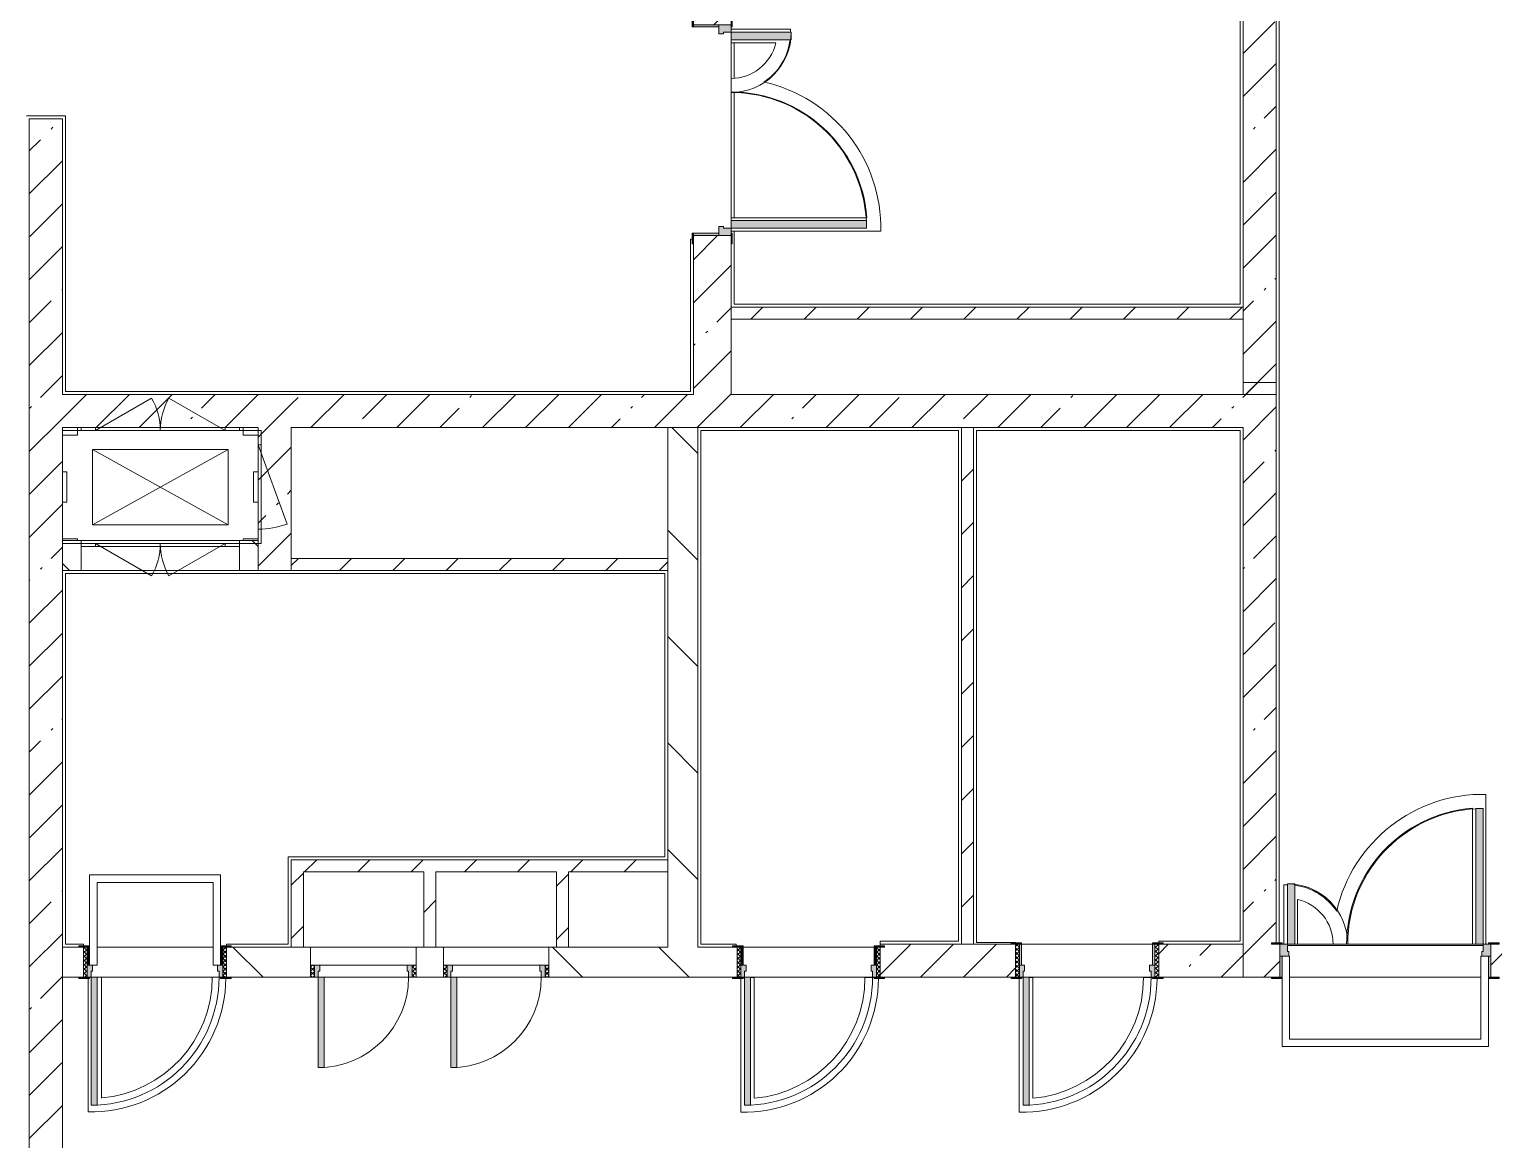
# Model space of a CAD drawing. Header units: millimetres. Extents: x 35355 to 234366, y -8553 to 29000.
# Drawn here: x 192106 to 201831, y 12321 to 19695 of the extents above; entities that cross this region are included whole.
import ezdxf

# ---------------------------------------------------------------- set-up
doc = ezdxf.new("R2010")
doc.units = ezdxf.units.MM
for name, color, linetype, lineweight, true_color in [('A-DOOR-3', 7, 'Continuous', 5, 0xaaaaaa), ('A-DOOR-4', 7, 'Continuous', 5, 0xe2e2e2), ('A-DOOR-FRAM-4', 7, 'Continuous', 5, 0xe2e2e2), ('A-DOOR-FRAM-5', 7, 'Continuous', 5, 0xaaaaaa), ('A-FLOR-2', 7, 'Continuous', 5, 0xaaaaaa)]:
    doc.layers.add(name, color=color, linetype=linetype, lineweight=lineweight, true_color=true_color)
for name, color, linetype, lineweight in [('A-GENM', 7, 'Continuous', 5), ('A-WALL', 7, 'Continuous', 9), ('I-WALL-3', 7, 'Continuous', 5), ('M-EQPM', 7, 'Continuous', 5)]:
    doc.layers.add(name, color=color, linetype=linetype, lineweight=lineweight)
pattern_1 = [(45, (107356.5, 0), (-285.1231, 285.1231), []), (45, (107641.6, 0), (-285.1231, 285.1231), [504.031, -100.806, 16.764, -84.042])]
pattern_2 = [(135, (107356.5, 0), (-353.5534, -353.5534), [])]
pattern_3 = [(45, (107356.5, 0), (-176.7767, 176.7767), [])]

# ---------------------------------------------------------------- blocks, each defined once
blk = doc.blocks.new('110_Дверь_СКБ_2Ст - Д-1_л_Лестничная клетка EIS60 2-32142534-3_6_2_птичка')
at = {"layer": 'A-DOOR-4'}
for points in [[(612.5, 110), (662.5, 110), (662.5, 1010), (612.5, 1010), (612.5, 604.3)], [(-587.5, 110), (-587.5, 510), (-637.5, 510), (-637.5, 110)], [(712.5, -110), (712.5, 30), (697.5, 25.9), (697.5, -110)]]:
    blk.add_hatch(color=256, dxfattribs=at).paths.add_polyline_path(points)
h = blk.add_hatch(color=256, dxfattribs=at)
h.paths.add_polyline_path([(712.5, 30), (712.5, 110), (662.5, 110), (662.5, 60), (652.5, 60), (652.5, 30)])
h.paths.add_polyline_path([(-627.5, 30), (-627.5, 60), (-637.5, 60), (-637.5, 110), (-687.5, 110), (-687.5, 30)])
at = {"layer": 'A-DOOR-FRAM-4'}
for points in [[(-672.5, 110), (-672.5, 118), (-742.5, 118), (-742.5, 110)], [(767.5, 110), (767.5, 118), (697.5, 118), (697.5, 110)], [(-672.5, -110), (-672.5, 30), (-687.5, 25.9), (-687.5, -110)], [(-672.5, -118), (-672.5, -110), (-742.5, -110), (-742.5, -118)], [(767.5, -118), (767.5, -110), (697.5, -110), (697.5, -118)]]:
    blk.add_hatch(color=256, dxfattribs=at).paths.add_polyline_path(points)
at = {"layer": 'A-DOOR-3'}
for p, q in [((662.5, 1010), (612.5, 1010)), ((612.5, 1010), (612.5, 110)), ((662.5, 110), (662.5, 1010)), ((-637.5, 510), (-637.5, 110)), ((-587.5, 510), (-637.5, 510)), ((-587.5, 110), (-587.5, 510)), ((-637.5, 110), (-587.5, 110)), ((612.5, 110), (662.5, 110))]:
    blk.add_line(p, q, dxfattribs=at)
for centre, radius, start, end in [((662.5, 110), 900, 90, 180), ((-637.5, 110), 400, 360, 90)]:
    blk.add_arc(centre, radius, start, end, dxfattribs=at)
at = {"layer": 'A-DOOR-FRAM-5'}
for p, q in [((-672.5, 118), (-742.5, 118)), ((-742.5, 118), (-742.5, 110)), ((-742.5, 110), (-672.5, 110)), ((-637.5, 110), (-687.5, 110)), ((-687.5, 110), (-687.5, 30)), ((-672.5, 110), (-672.5, 118)), ((-637.5, 60), (-637.5, 110)), ((662.5, 110), (662.5, 60)), ((712.5, 110), (662.5, 110)), ((767.5, 118), (697.5, 118)), ((697.5, 118), (697.5, 110)), ((697.5, 110), (767.5, 110)), ((712.5, 30), (712.5, 110)), ((767.5, 110), (767.5, 118)), ((-687.5, 30), (-627.5, 30)), ((-672.5, 30), (-687.5, 30)), ((-687.5, 30), (-687.5, -110)), ((-672.5, -110), (-672.5, 30)), ((-627.5, 60), (-637.5, 60)), ((-627.5, 30), (-627.5, 60)), ((662.5, 60), (652.5, 60)), ((652.5, 60), (652.5, 30)), ((652.5, 30), (712.5, 30)), ((712.5, 30), (697.5, 30)), ((697.5, 30), (697.5, -110)), ((712.5, -110), (712.5, 30)), ((-672.5, -110), (-742.5, -110)), ((-742.5, -110), (-742.5, -118)), ((-742.5, -118), (-672.5, -118)), ((-687.5, -110), (-672.5, -110)), ((-672.5, -118), (-672.5, -110)), ((697.5, -110), (712.5, -110)), ((767.5, -110), (697.5, -110)), ((697.5, -110), (697.5, -118)), ((697.5, -118), (767.5, -118)), ((767.5, -118), (767.5, -110))]:
    blk.add_line(p, q, dxfattribs=at)
blk = doc.blocks.new('110_Дверь_СКБ_1Ст_Внутренняя1 - Д-8 950x2100h_охрана-V71-3_6_2_птичка')
at = {"layer": 'A-DOOR-3'}
h = blk.add_hatch(dxfattribs=at)
h.set_pattern_fill('FP_101', color=256, style=0, pattern_type=2)
h.set_pattern_definition([(135, (1826.41, 164.685), (-14.14214, -14.14214), []), (225, (1826.41, 164.685), (14.14214, -14.14214), [])])
h.paths.add_polyline_path([(487.5, 100), (462.5, 100), (462.5, -100), (487.5, -100), (487.5, -35.9)])
at = {"layer": 'A-DOOR-4'}
h = blk.add_hatch(color=256, dxfattribs=at)
h.paths.add_polyline_path([(437.5, 100), (437.5, 60), (427.5, 60), (427.5, 20), (462.5, 20), (462.5, 100)])
h.paths.add_polyline_path([(-412.5, 100), (-437.5, 100), (-437.5, 20), (-402.5, 20), (-402.5, 60), (-412.5, 60)])
at = {"layer": 'A-DOOR-FRAM-4'}
for points in [[(397.5, 950), (397.5, 100), (437.5, 100), (437.5, 950)], [(-492.5, 108), (-492.5, 100), (-422.5, 100), (-422.5, 108)], [(517.5, 108), (447.5, 108), (447.5, 100), (517.5, 100)], [(-422.5, 20), (-437.5, 20), (-437.5, -100), (-422.5, -100), (-422.5, -35.9)], [(462.5, 20), (447.5, 20), (447.5, -100), (462.5, -100), (462.5, -35.9)], [(-492.5, -100), (-492.5, -108), (-422.5, -108), (-422.5, -100)], [(447.5, -100), (447.5, -108), (517.5, -108), (517.5, -100)]]:
    blk.add_hatch(color=256, dxfattribs=at).paths.add_polyline_path(points)
at = {"layer": 'A-DOOR-FRAM-5'}
h = blk.add_hatch(dxfattribs=at)
h.set_pattern_fill('FP_102', color=256, style=0, pattern_type=2)
h.set_pattern_definition([(45, (-296.384, 164.685), (-14.1421, 14.1421), []), (135, (-296.384, 164.685), (-14.1421, -14.1421), [])])
h.paths.add_polyline_path([(-437.5, 100), (-462.5, 100), (-462.5, -100), (-437.5, -100), (-437.5, -35.9)])
at = {"layer": 'A-DOOR-3'}
for p, q in [((437.5, 950), (397.5, 950)), ((397.5, 950), (397.5, 100)), ((437.5, 100), (437.5, 950)), ((397.5, 100), (437.5, 100))]:
    blk.add_line(p, q, dxfattribs=at)
blk.add_arc((437.5, 100), 850, 90, 180, dxfattribs=at)
at = {"layer": 'A-DOOR-FRAM-5'}
for p, q in [((-422.5, 108), (-492.5, 108)), ((-492.5, 108), (-492.5, 100)), ((-492.5, 100), (-422.5, 100)), ((-437.5, 100), (-462.5, 100)), ((-462.5, 100), (-462.5, -100)), ((-412.5, 100), (-437.5, 100)), ((-437.5, 100), (-437.5, 20)), ((-437.5, -100), (-437.5, 100)), ((-422.5, 100), (-437.5, 100)), ((-437.5, 100), (-437.5, 99)), ((-437.5, 99), (-422.5, 99)), ((-422.5, 100), (-422.5, 108)), ((-422.5, 99), (-422.5, 100)), ((-412.5, 60), (-412.5, 100)), ((437.5, 100), (437.5, 60)), ((462.5, 100), (437.5, 100)), ((517.5, 108), (447.5, 108)), ((447.5, 108), (447.5, 100)), ((462.5, 100), (447.5, 100)), ((447.5, 100), (447.5, 99)), ((447.5, 100), (517.5, 100)), ((447.5, 99), (462.5, 99)), ((462.5, 20), (462.5, 100)), ((487.5, 100), (462.5, 100)), ((462.5, 100), (462.5, -100)), ((462.5, 99), (462.5, 100)), ((487.5, -100), (487.5, 100)), ((517.5, 100), (517.5, 108)), ((-437.5, 20), (-402.5, 20)), ((-422.5, 20), (-437.5, 20)), ((-437.5, 20), (-437.5, -100)), ((-422.5, -100), (-422.5, 20)), ((-402.5, 60), (-412.5, 60)), ((-402.5, 20), (-402.5, 60)), ((437.5, 60), (427.5, 60)), ((427.5, 60), (427.5, 20)), ((427.5, 20), (462.5, 20)), ((462.5, 20), (447.5, 20)), ((447.5, 20), (447.5, -100)), ((462.5, -100), (462.5, 20)), ((-422.5, -100), (-492.5, -100)), ((-492.5, -100), (-492.5, -108)), ((-492.5, -108), (-422.5, -108)), ((-462.5, -100), (-437.5, -100)), ((-437.5, -100), (-422.5, -100)), ((-422.5, -108), (-422.5, -100)), ((447.5, -100), (462.5, -100)), ((517.5, -100), (447.5, -100)), ((447.5, -100), (447.5, -108)), ((447.5, -108), (517.5, -108)), ((462.5, -100), (487.5, -100)), ((517.5, -108), (517.5, -100))]:
    blk.add_line(p, q, dxfattribs=at)
blk = doc.blocks.new('DOR_Проход в стене_Прямоугольный - 1050x1150 EI30-23344994-3_6_2_птичка')
at = {"layer": 'A-DOOR-3'}
for p, q in [((525, 100), (-525, 100)), ((525, -100), (-525, -100))]:
    blk.add_line(p, q, dxfattribs=at)
blk = doc.blocks.new('110_Дверь_СКБ_1Ст_Внутренняя1 - Д-8 950x2100h_охрана-32352528-3_6_2_птичка')
at = {"layer": 'A-DOOR-3'}
h = blk.add_hatch(dxfattribs=at)
h.set_pattern_fill('FP_30', color=256, style=0, pattern_type=2)
h.set_pattern_definition([(135, (1826.41, 174.685), (-14.14214, -14.14214), []), (225, (1826.41, 174.685), (14.14214, -14.14214), [])])
h.paths.add_polyline_path([(487.5, 110), (462.5, 110), (462.5, -110), (487.5, -110), (487.5, -25.9)])
at = {"layer": 'A-DOOR-4'}
h = blk.add_hatch(color=256, dxfattribs=at)
h.paths.add_polyline_path([(462.5, 110), (437.5, 110), (437.5, 70), (427.5, 70), (430.1, 30), (462.5, 30)])
h.paths.add_polyline_path([(-437.5, 110), (-437.5, 30), (-402.5, 30), (-402.5, 70), (-412.5, 70), (-412.5, 110)])
at = {"layer": 'A-DOOR-FRAM-4'}
for points in [[(397.5, 960), (397.5, 110), (437.5, 110), (437.5, 960), (430.1, 960)], [(-492.5, 118), (-492.5, 110), (-422.5, 110), (-422.5, 118)], [(517.5, 118), (447.5, 118), (447.5, 110), (517.5, 110)], [(-422.5, 30), (-437.5, 30), (-437.5, -110), (-422.5, -110), (-422.5, -25.9)], [(462.5, 30), (447.5, 30), (447.5, -110), (462.5, -110), (462.5, -25.9)], [(-492.5, -110), (-492.5, -118), (-422.5, -118), (-422.5, -110)], [(517.5, -110), (447.5, -110), (447.5, -118), (517.5, -118)]]:
    blk.add_hatch(color=256, dxfattribs=at).paths.add_polyline_path(points)
at = {"layer": 'A-DOOR-FRAM-5'}
h = blk.add_hatch(dxfattribs=at)
h.set_pattern_fill('FP_31', color=256, style=0, pattern_type=2)
h.set_pattern_definition([(45, (-296.384, 174.685), (-14.1421, 14.1421), []), (135, (-296.384, 174.685), (-14.1421, -14.1421), [])])
h.paths.add_polyline_path([(-437.5, 110), (-462.5, 110), (-462.5, -110), (-437.5, -110), (-437.5, -25.9)])
at = {"layer": 'A-DOOR-3'}
for p, q in [((437.5, 960), (397.5, 960)), ((397.5, 960), (397.5, 110)), ((437.5, 110), (437.5, 960)), ((397.5, 110), (437.5, 110))]:
    blk.add_line(p, q, dxfattribs=at)
blk.add_arc((437.5, 110), 850, 90, 180, dxfattribs=at)
at = {"layer": 'A-DOOR-FRAM-5'}
for p, q in [((-422.5, 118), (-492.5, 118)), ((-492.5, 118), (-492.5, 110)), ((-492.5, 110), (-422.5, 110)), ((-437.5, 110), (-462.5, 110)), ((-462.5, 110), (-462.5, -110)), ((-412.5, 110), (-437.5, 110)), ((-437.5, 110), (-437.5, 30)), ((-437.5, -110), (-437.5, 110)), ((-422.5, 110), (-437.5, 110)), ((-437.5, 110), (-437.5, 109)), ((-437.5, 109), (-422.5, 109)), ((-422.5, 110), (-422.5, 118)), ((-422.5, 109), (-422.5, 110)), ((-412.5, 70), (-412.5, 110)), ((437.5, 110), (437.5, 70)), ((462.5, 110), (437.5, 110)), ((517.5, 118), (447.5, 118)), ((447.5, 118), (447.5, 110)), ((462.5, 110), (447.5, 110)), ((447.5, 110), (447.5, 109)), ((447.5, 110), (517.5, 110)), ((447.5, 109), (462.5, 109)), ((462.5, 30), (462.5, 110)), ((487.5, 110), (462.5, 110)), ((462.5, 110), (462.5, -110)), ((462.5, 109), (462.5, 110)), ((487.5, -110), (487.5, 110)), ((517.5, 110), (517.5, 118)), ((-437.5, 30), (-402.5, 30)), ((-422.5, 30), (-437.5, 30)), ((-437.5, 30), (-437.5, -110)), ((-422.5, -110), (-422.5, 30)), ((-402.5, 70), (-412.5, 70)), ((-402.5, 30), (-402.5, 70)), ((437.5, 70), (427.5, 70)), ((427.5, 70), (427.5, 30)), ((427.5, 30), (462.5, 30)), ((462.5, 30), (447.5, 30)), ((447.5, 30), (447.5, -110)), ((462.5, -110), (462.5, 30)), ((-422.5, -110), (-492.5, -110)), ((-492.5, -110), (-492.5, -118)), ((-492.5, -118), (-422.5, -118)), ((-462.5, -110), (-437.5, -110)), ((-437.5, -110), (-422.5, -110)), ((-422.5, -118), (-422.5, -110)), ((447.5, -110), (462.5, -110)), ((517.5, -110), (447.5, -110)), ((447.5, -110), (447.5, -118)), ((447.5, -118), (517.5, -118)), ((462.5, -110), (487.5, -110)), ((517.5, -118), (517.5, -110))]:
    blk.add_line(p, q, dxfattribs=at)
blk = doc.blocks.new('110_Дверь_СКБ_2Ст - Д-1_л_Лестничная клетка EIS60 2-32359692-3_6_2_птичка')
at = {"layer": 'A-DOOR-4'}
for points in [[(662.5, 125), (662.5, 1025), (612.5, 1025), (612.5, 125)], [(-587.5, 525), (-637.5, 525), (-637.5, 125), (-587.5, 125)], [(712.5, -125), (712.5, 45), (697.5, 45), (697.5, -125)]]:
    blk.add_hatch(color=256, dxfattribs=at).paths.add_polyline_path(points)
h = blk.add_hatch(color=256, dxfattribs=at)
h.paths.add_polyline_path([(712.5, 125), (662.5, 125), (662.5, 75), (652.5, 75), (652.5, 45), (712.5, 45)])
h.paths.add_polyline_path([(-627.5, 45), (-627.5, 75), (-637.5, 75), (-637.5, 125), (-687.5, 125), (-687.5, 45)])
at = {"layer": 'A-DOOR-FRAM-4'}
for points in [[(-672.5, 125), (-672.5, 133), (-742.5, 133), (-742.5, 125)], [(767.5, 125), (767.5, 133), (697.5, 133), (697.5, 125)], [(-672.5, -125), (-672.5, 45), (-687.5, 45), (-687.5, -125)], [(-672.5, -133), (-672.5, -125), (-742.5, -125), (-742.5, -133)], [(767.5, -133), (767.5, -125), (697.5, -125), (697.5, -133)]]:
    blk.add_hatch(color=256, dxfattribs=at).paths.add_polyline_path(points)
at = {"layer": 'A-DOOR-3'}
for p, q in [((662.5, 1025), (612.5, 1025)), ((612.5, 1025), (612.5, 125)), ((662.5, 125), (662.5, 1025)), ((-637.5, 525), (-637.5, 125)), ((-587.5, 525), (-637.5, 525)), ((-587.5, 125), (-587.5, 525)), ((-637.5, 125), (-587.5, 125)), ((612.5, 125), (662.5, 125))]:
    blk.add_line(p, q, dxfattribs=at)
for centre, radius, start, end in [((662.5, 125), 900, 90, 180), ((-637.5, 125), 400, 360, 90)]:
    blk.add_arc(centre, radius, start, end, dxfattribs=at)
at = {"layer": 'A-DOOR-FRAM-5'}
for p, q in [((-672.5, 133), (-742.5, 133)), ((-742.5, 133), (-742.5, 125)), ((-742.5, 125), (-672.5, 125)), ((-637.5, 125), (-687.5, 125)), ((-687.5, 125), (-687.5, 45)), ((-672.5, 125), (-672.5, 133)), ((-637.5, 75), (-637.5, 125)), ((662.5, 125), (662.5, 75)), ((712.5, 125), (662.5, 125)), ((767.5, 133), (697.5, 133)), ((697.5, 133), (697.5, 125)), ((697.5, 125), (767.5, 125)), ((712.5, 45), (712.5, 125)), ((767.5, 125), (767.5, 133)), ((-687.5, 45), (-627.5, 45)), ((-672.5, 45), (-687.5, 45)), ((-687.5, 45), (-687.5, -125)), ((-672.5, -125), (-672.5, 45)), ((-627.5, 75), (-637.5, 75)), ((-627.5, 45), (-627.5, 75)), ((662.5, 75), (652.5, 75)), ((652.5, 75), (652.5, 45)), ((652.5, 45), (712.5, 45)), ((712.5, 45), (697.5, 45)), ((697.5, 45), (697.5, -125)), ((712.5, -125), (712.5, 45)), ((-672.5, -125), (-742.5, -125)), ((-742.5, -125), (-742.5, -133)), ((-742.5, -133), (-672.5, -133)), ((-687.5, -125), (-672.5, -125)), ((-672.5, -133), (-672.5, -125)), ((697.5, -125), (712.5, -125)), ((767.5, -125), (697.5, -125)), ((697.5, -125), (697.5, -133)), ((697.5, -133), (767.5, -133)), ((767.5, -133), (767.5, -125))]:
    blk.add_line(p, q, dxfattribs=at)
blk = doc.blocks.new('160_Подъемник - 160_Подъемник-23521422-3_6_2_птичка')
at = {"layer": 'A-GENM'}
for p, q in [((220, 0), (592.4, 215)), ((1080, 0), (707.6, 215)), ((-20, -95), (-20, 0)), ((-20, 0), (0, 0)), ((0, 0), (0, -95)), ((220, 20), (125, 20)), ((125, 20), (125, 0)), ((220, 0), (220, 20)), ((1080, 20), (220, 20)), ((220, 20), (1080, 20)), ((1080, 0), (1080, 20)), ((1080, 20), (1175, 20)), ((1175, 20), (1175, 0)), ((0, -95), (-20, -95)), ((-20, -95), (-20, -655)), ((-20, -655), (-20, -95)), ((125, 0), (220, 0)), ((1175, 0), (1080, 0)), ((0, -655), (-191.5, -128.8)), ((0, -655), (-20, -655)), ((-20, -655), (-20, -750)), ((0, -750), (0, -655)), ((-20, -750), (0, -750)), ((125, -770), (125, -750)), ((125, -750), (220, -750)), ((220, -770), (125, -770)), ((220, -750), (220, -770)), ((220, -750), (592.4, -965)), ((220, -770), (792, -770)), ((1080, -770), (508, -770)), ((1080, -750), (707.6, -965)), ((1080, -750), (1080, -770)), ((1175, -750), (1080, -750)), ((1080, -770), (1175, -770)), ((1175, -770), (1175, -750))]:
    blk.add_line(p, q, dxfattribs=at)
for centre, radius, start, end in [((220, 0), 430, 0, 30), ((1080, 0), 430, 150, 180), ((0, -655), 560, 90, 110), ((220, -750), 430, 330, 0), ((1080, -750), 430, 180, 210)]:
    blk.add_arc(centre, radius, start, end, dxfattribs=at)
at = {"layer": 'M-EQPM'}
for p, q in [((1300, 0), (0, 0)), ((0, 0), (0, -750)), ((1300, -750), (1300, 0)), ((1100, -625), (200, -125)), ((200, -625), (1100, -125)), ((1100, -125), (200, -125)), ((200, -125), (200, -625)), ((1100, -625), (1100, -125)), ((200, -625), (1100, -625)), ((0, -750), (1300, -750))]:
    blk.add_line(p, q, dxfattribs=at)
blk = doc.blocks.new('110_Дверь_СКБ_1Ст - д-18 700x2100h_Технический шкаф ЭОМ и СС-23257539-3_6_2_птичка')
at = {"layer": 'A-DOOR-3'}
h = blk.add_hatch(dxfattribs=at)
h.set_pattern_fill('FP_42', color=256, style=0, pattern_type=2)
h.set_pattern_definition([(135, (1951.41, 164.685), (-14.14214, -14.14214), []), (225, (1951.41, 164.685), (14.14214, -14.14214), [])])
h.paths.add_polyline_path([(362.5, 100), (337.5, 100), (337.5, 20), (362.5, 20)])
at = {"layer": 'A-DOOR-4'}
h = blk.add_hatch(color=256, dxfattribs=at)
h.paths.add_polyline_path([(312.5, 100), (312.5, 60), (302.5, 60), (302.5, 20), (337.5, 20), (337.5, 100)])
h.paths.add_polyline_path([(-287.5, 100), (-312.5, 100), (-312.5, 20), (-277.5, 20), (-277.5, 60), (-287.5, 60)])
at = {"layer": 'A-DOOR-FRAM-4'}
blk.add_hatch(color=256, dxfattribs=at).paths.add_polyline_path([(272.5, 700), (272.5, 100), (312.5, 100), (312.5, 700), (284.4, 700)])
at = {"layer": 'A-DOOR-FRAM-5'}
h = blk.add_hatch(dxfattribs=at)
h.set_pattern_fill('FP_43', color=256, style=0, pattern_type=2)
h.set_pattern_definition([(45, (-171.384, 164.685), (-14.1421, 14.1421), []), (135, (-171.384, 164.685), (-14.1421, -14.1421), [])])
h.paths.add_polyline_path([(-312.5, 100), (-337.5, 100), (-337.5, 20), (-312.5, 20)])
at = {"layer": 'A-DOOR-3'}
for p, q in [((312.5, 700), (272.5, 700)), ((272.5, 700), (272.5, 100)), ((312.5, 100), (312.5, 700)), ((272.5, 100), (312.5, 100))]:
    blk.add_line(p, q, dxfattribs=at)
blk.add_arc((312.5, 100), 600, 90, 180, dxfattribs=at)
at = {"layer": 'A-DOOR-FRAM-5'}
for p, q in [((-312.5, 100), (-337.5, 100)), ((-337.5, 100), (-337.5, 20)), ((-287.5, 100), (-312.5, 100)), ((-312.5, 100), (-312.5, 20)), ((-312.5, 20), (-312.5, 100)), ((-287.5, 60), (-287.5, 100)), ((-287.5, 100), (272.5, 100)), ((312.5, 100), (312.5, 60)), ((337.5, 100), (312.5, 100)), ((337.5, 20), (337.5, 100)), ((362.5, 100), (337.5, 100)), ((337.5, 100), (337.5, 20)), ((362.5, 20), (362.5, 100)), ((-337.5, 20), (-312.5, 20)), ((-312.5, 20), (-277.5, 20)), ((-277.5, 60), (-287.5, 60)), ((-277.5, 20), (-277.5, 60)), ((302.5, 20), (-277.5, 20)), ((312.5, 60), (302.5, 60)), ((302.5, 60), (302.5, 20)), ((302.5, 20), (337.5, 20)), ((337.5, 20), (362.5, 20))]:
    blk.add_line(p, q, dxfattribs=at)
blk = doc.blocks.new('Закладная деталь приямка - 200_100-20924312-3_6_2_птичка')
at = {"layer": 'M-EQPM'}
for p, q in [((85000, 16755), (84970, 16755)), ((85000, 16755), (84970, 16755)), ((85000, 16555), (85000, 16755)), ((85000, 16755), (85000, 16555)), ((84970, 16555), (85000, 16555)), ((85000, 16555), (84970, 16555))]:
    blk.add_line(p, q, dxfattribs=at)
blk = doc.blocks.new('Закладная деталь приямка - 150_100-20924311-3_6_2_птичка')
at = {"layer": 'M-EQPM'}
for p, q in [((85070, 17050), (85070, 17000)), ((85070, 17050), (85070, 17000)), ((84970, 17000), (85070, 17000)), ((85070, 17000), (84970, 17000))]:
    blk.add_line(p, q, dxfattribs=at)
blk = doc.blocks.new('Закладная деталь приямка - 150_100-V112-3_6_2_птичка')
at = {"layer": 'M-EQPM'}
for p, q in [((86170, 17000), (86170, 17050)), ((86170, 17000), (86170, 17050)), ((86270, 17000), (86170, 17000)), ((86170, 17000), (86270, 17000))]:
    blk.add_line(p, q, dxfattribs=at)
blk = doc.blocks.new('Закладная деталь приямка - 150_100-V113-3_6_2_птичка')
at = {"layer": 'M-EQPM'}
for p, q in [((86270, 16310), (86170, 16310)), ((86170, 16310), (86270, 16310)), ((86170, 16310), (86170, 16300)), ((86170, 16310), (86170, 16300))]:
    blk.add_line(p, q, dxfattribs=at)
blk = doc.blocks.new('Закладная деталь приямка - 150_100-V114-3_6_2_птичка')
at = {"layer": 'M-EQPM'}
for p, q in [((85070, 16310), (84970, 16310)), ((84970, 16310), (85070, 16310)), ((85070, 16300), (85070, 16310)), ((85070, 16310), (85070, 16300))]:
    blk.add_line(p, q, dxfattribs=at)

msp = doc.modelspace()

# ---------------------------------------------------------------- hatches: boundary and pattern name
at = {"layer": 'I-WALL-3'}
h = msp.add_hatch(dxfattribs=at)
h.set_pattern_fill('FP_95', color=256, style=0, pattern_type=2)
h.set_pattern_definition(pattern_1)
h.paths.add_polyline_path([(196516.5, 17270), (196766.5, 17270), (196766.5, 18325), (196516.5, 18325), (196516.5, 18163.6)])
h.paths.add_polyline_path([(196516.5, 19725), (196766.5, 19725), (196766.5, 27100), (196516.5, 27100), (196516.5, 19750)])
h = msp.add_hatch(dxfattribs=at)
h.set_pattern_fill('FP_95', color=256, style=0, pattern_type=2)
h.set_pattern_definition(pattern_1)
h.paths.add_polyline_path([(200386.5, 17270), (200386.5, 21400), (200166.5, 21400), (200166.5, 17270)])
h = msp.add_hatch(dxfattribs=at)
h.set_pattern_fill('FP_95', color=256, style=0, pattern_type=2)
h.set_pattern_definition(pattern_1)
h.paths.add_polyline_path([(192188.6, 10400), (192326.5, 10400), (192326.5, 19100), (192106.5, 19100), (192106.5, 10400)])
h = msp.add_hatch(dxfattribs=at)
h.set_pattern_fill('FP_100', color=256, style=0, pattern_type=2)
h.set_pattern_definition(pattern_3)
h.paths.add_polyline_path([(200166.5, 17770), (200166.5, 17850), (196766.5, 17850), (196766.5, 17770), (197781.7, 17770)])
h = msp.add_hatch(dxfattribs=at)
h.set_pattern_fill('FP_95', color=256, style=0, pattern_type=2)
h.set_pattern_definition(pattern_1)
h.paths.add_polyline_path([(200166.5, 13620), (200356.5, 13620), (200356.5, 13628), (200386.5, 13628), (200386.5, 17350), (200166.5, 17350), (200166.5, 14114.3)])
h = msp.add_hatch(dxfattribs=at)
h.set_pattern_fill('FP_95', color=256, style=0, pattern_type=2)
h.set_pattern_definition(pattern_1)
h.paths.add_polyline_path([(193626.5, 17050), (193846.5, 17050), (193846.5, 17270), (192326.5, 17270), (192326.5, 17050)])
h = msp.add_hatch(dxfattribs=at)
h.set_pattern_fill('FP_95', color=256, style=0, pattern_type=2)
h.set_pattern_definition(pattern_1)
h.paths.add_polyline_path([(198296.5, 17050), (200166.5, 17050), (200166.5, 17270), (193846.5, 17270), (193846.5, 17050), (197781.7, 17050)])
h = msp.add_hatch(dxfattribs=at)
h.set_pattern_fill('FP_95', color=256, style=0, pattern_type=2)
h.set_pattern_definition(pattern_1)
h.paths.add_polyline_path([(193846.5, 16100), (193846.5, 17050), (193626.5, 17050), (193626.5, 16100)])
h = msp.add_hatch(dxfattribs=at)
h.set_pattern_fill('FP_98', color=256, style=0, pattern_type=2)
h.set_pattern_definition(pattern_2)
h.paths.add_polyline_path([(196546.5, 13600), (196546.5, 17050), (196346.5, 17050), (196346.5, 13600)])
h = msp.add_hatch(dxfattribs=at)
h.set_pattern_fill('FP_100', color=256, style=0, pattern_type=2)
h.set_pattern_definition(pattern_3)
h.paths.add_polyline_path([(198376.5, 13620), (198376.5, 17050), (198296.5, 17050), (198296.5, 13620)])
h = msp.add_hatch(dxfattribs=at)
h.set_pattern_fill('FP_98', color=256, style=0, pattern_type=2)
h.set_pattern_definition(pattern_2)
h.paths.add_polyline_path([(192326.5, 16100), (192451.5, 16100), (192451.5, 16300), (192326.5, 16300)])
h.paths.add_polyline_path([(193626.5, 16100), (193626.5, 16300), (193501.5, 16300), (193501.5, 16100)])
h = msp.add_hatch(dxfattribs=at)
h.set_pattern_fill('FP_100', color=256, style=0, pattern_type=2)
h.set_pattern_definition(pattern_3)
h.paths.add_polyline_path([(196346.5, 16100), (196346.5, 16180), (193846.5, 16180), (193846.5, 16100), (194053, 16100)])
h = msp.add_hatch(dxfattribs=at)
h.set_pattern_fill('FP_100', color=256, style=0, pattern_type=2)
h.set_pattern_definition(pattern_3)
h.paths.add_polyline_path([(196346.5, 14100), (196346.5, 14180), (193846.5, 14180), (193846.5, 14100), (195917.4, 14100)])
h = msp.add_hatch(dxfattribs=at)
h.set_pattern_fill('FP_100', color=256, style=0, pattern_type=2)
h.set_pattern_definition(pattern_3)
h.paths.add_polyline_path([(193926.5, 13600), (193926.5, 14100), (193846.5, 14100), (193846.5, 13600)])
h = msp.add_hatch(dxfattribs=at)
h.set_pattern_fill('FP_100', color=256, style=0, pattern_type=2)
h.set_pattern_definition(pattern_3)
h.paths.add_polyline_path([(194806.5, 13600), (194806.5, 14100), (194726.5, 14100), (194726.5, 13600)])
h = msp.add_hatch(dxfattribs=at)
h.set_pattern_fill('FP_100', color=256, style=0, pattern_type=2)
h.set_pattern_definition(pattern_3)
h.paths.add_polyline_path([(195686.5, 13600), (195686.5, 14100), (195606.5, 14100), (195606.5, 13600)])
h = msp.add_hatch(dxfattribs=at)
h.set_pattern_fill('FP_95', color=256, style=0, pattern_type=2)
h.set_pattern_definition(pattern_1)
h.paths.add_polyline_path([(197756.5, 13400), (198656.5, 13400), (198656.5, 13620), (197756.5, 13620), (197756.5, 13608), (197786.5, 13608), (197781.7, 13600), (197756.5, 13600), (197756.5, 13535.9)])
h.paths.add_polyline_path([(199646.1, 13400), (200166.5, 13400), (200166.5, 13620), (199606.5, 13620), (199606.5, 13400), (199636.5, 13400)])
h = msp.add_hatch(dxfattribs=at)
h.set_pattern_fill('FP_95', color=256, style=0, pattern_type=2)
h.set_pattern_definition(pattern_1)
h.paths.add_polyline_path([(201811.5, 13400), (202156.5, 13400), (202156.5, 13620), (201811.5, 13620), (201811.5, 13535.9)])
h.paths.add_polyline_path([(200356.5, 13400), (200411.5, 13400), (200411.5, 13620), (200166.5, 13620), (200166.5, 13400)])
h = msp.add_hatch(dxfattribs=at)
h.set_pattern_fill('FP_98', color=256, style=0, pattern_type=2)
h.set_pattern_definition(pattern_2)
h.paths.add_polyline_path([(194856.5, 13400), (194856.5, 13600), (194674.9, 13600), (194674.9, 13400)])
h.paths.add_polyline_path([(192466.5, 13400), (192466.5, 13600), (192326.5, 13600), (192326.5, 13400), (192436.5, 13400)])
h.paths.add_polyline_path([(193446.5, 13400), (193974.9, 13400), (193974.9, 13600), (193416.5, 13600), (193416.5, 13400)])
h.paths.add_polyline_path([(195556.5, 13400), (196806.5, 13400), (196806.5, 13600), (195556.5, 13600), (195556.5, 13480)])

# ---------------------------------------------------------------- linework, layer by layer
at = {"layer": 'A-FLOR-2'}
for p, q in [((200146.5, 17870), (200146.5, 21450)), ((200406.5, 21130), (200406.5, 13628)), ((197161.3, 19694.6), (196766.9, 19694.6)), ((196766.9, 19694.6), (196766.9, 19675)), ((196766.5, 18425), (196766.5, 19625)), ((196766.9, 19625), (196766.9, 19604.6)), ((196766.9, 19604.6), (197064, 19604.6)), ((196787.5, 19604.6), (196787.5, 19370.4)), ((196766.9, 19368.4), (196766.9, 19278.4)), ((196787.5, 19277.2), (196787.5, 18443.4)), ((192087, 19120), (192346.5, 19120)), ((192346.5, 19120), (192346.5, 17290)), ((197669.2, 18443.4), (196766.9, 18443.4)), ((196766.9, 18443.4), (196766.9, 18425)), ((196496.5, 17290), (196496.5, 18300)), ((196496.5, 18300), (196508.5, 18300)), ((196766.9, 18375), (196766.9, 18353.4)), ((196766.9, 18353.4), (197761.7, 18353.4)), ((196787.5, 18353.4), (196787.5, 17870)), ((196787.5, 17870), (200146.5, 17870)), ((192346.5, 17290), (196496.5, 17290)), ((198276.5, 17030), (196566.5, 17030)), ((196566.5, 17030), (196566.5, 13620)), ((198276.5, 13640), (198276.5, 17030)), ((200146.5, 17030), (198396.5, 17030)), ((198396.5, 17030), (198396.5, 13630)), ((200146.5, 13640), (200146.5, 17030)), ((196326.5, 16080), (192346.5, 16080)), ((192346.5, 16080), (192346.5, 13620)), ((196326.5, 14200), (196326.5, 16080)), ((201779.5, 13620), (201779.5, 14614.4)), ((201689.5, 14521.9), (201689.5, 13619.6)), ((193826.5, 13620), (193826.5, 14200)), ((193826.5, 14200), (196326.5, 14200)), ((192506.5, 14079.1), (192506.5, 13608)), ((193376.5, 14079.1), (192506.5, 14079.1)), ((192556.5, 13479.1), (192556.5, 14029.1)), ((192556.5, 14029.1), (193326.5, 14029.1)), ((193326.5, 14029.1), (193326.5, 13479.1)), ((193376.5, 13608), (193376.5, 14079.1)), ((200438.4, 14014), (200438.4, 13620)), ((200528.4, 13619.6), (200528.4, 13916.7)), ((192346.5, 13620), (192466.5, 13620)), ((192466.5, 13620), (192466.5, 13608)), ((193416.5, 13608), (193416.5, 13620)), ((193416.5, 13620), (193826.5, 13620)), ((196566.5, 13620), (196801.5, 13620)), ((196801.5, 13620), (196801.5, 13608)), ((197756.5, 13640), (198276.5, 13640)), ((197756.5, 13620), (197756.5, 13640)), ((198396.5, 13630), (198656.5, 13630)), ((199606.5, 13640), (200146.5, 13640)), ((199606.5, 13628), (199606.5, 13640)), ((200461.5, 13619.6), (200528.4, 13619.6)), ((200764.6, 13619.6), (200854.6, 13619.6)), ((201689.5, 13619.6), (201761.5, 13619.6)), ((200476.1, 13539.6), (200426.5, 13539.6)), ((200461.5, 13610), (201761.5, 13610)), ((200476.1, 12989.6), (200476.1, 13539.6)), ((201796.1, 13539.6), (201746.1, 13539.6)), ((201746.1, 13539.6), (201746.1, 12989.6)), ((201796.1, 12939.6), (201796.1, 13539.6)), ((192526.3, 13479.1), (192556.5, 13479.1)), ((193326.5, 13479.1), (193356.7, 13479.1)), ((192496.5, 13392), (192496.5, 12505.2)), ((193321.5, 13400), (192556.5, 13400)), ((192586.5, 12598), (192586.5, 13400)), ((193366.5, 13400), (193321.5, 13400)), ((196830.9, 13392), (196830.9, 12503.1)), ((196856.5, 13397.9), (196849.6, 13397.9)), ((197706.5, 13400), (196896.5, 13400)), ((196920.9, 13397.9), (196896.5, 13397.9)), ((196920.9, 12595.9), (196920.9, 13397.9)), ((197716.5, 13397.9), (197655.9, 13397.9)), ((198680.9, 13392), (198680.9, 12503.1)), ((198706.5, 13397.9), (198696.5, 13397.9)), ((199556.5, 13400), (198746.5, 13400)), ((198770.9, 13397.9), (198746.5, 13397.9)), ((198770.9, 12595.9), (198770.9, 13397.9)), ((199566.5, 13397.9), (199505.9, 13397.9)), ((200426.1, 13392), (200426.1, 12939.6)), ((200426.1, 12939.6), (201796.1, 12939.6)), ((201746.1, 12989.6), (200476.1, 12989.6))]:
    msp.add_line(p, q, dxfattribs=at)
for centre, radius, start, end in [((196766.9, 19673.4), 395, 0.22926, 3.07201), ((196766.9, 19673.4), 305, 270, 346.9573), ((196766.9, 19673.4), 395, 303.54048, 352.95968), ((196766.9, 18373.4), 905, 4.43687, 90), ((196766.9, 18373.4), 995, 358.8489, 77.32946), ((201759.6, 13619.6), 995, 88.8489, 167.32946), ((201759.6, 13619.6), 905, 94.43687, 180), ((200459.6, 13619.6), 395, 89.71459, 93.07201), ((200459.6, 13619.6), 395, 33.54048, 82.43416), ((200459.6, 13619.6), 305, 0, 76.9573), ((192516.5, 13400), 895, 268.71954, 359.48675), ((192516.5, 13400), 805, 274.98854, 360), ((196850.9, 13397.9), 895, 268.71954, 359.62258), ((196850.9, 13397.9), 805, 274.98854, 360), ((198700.9, 13397.9), 895, 268.71954, 359.62258), ((198700.9, 13397.9), 805, 274.98854, 360)]:
    msp.add_arc(centre, radius, start, end, dxfattribs=at)
at = {"layer": 'A-WALL'}
for p, q in [((196766.5, 17850), (196766.5, 17770)), ((200166.5, 17770), (200166.5, 17850)), ((198376.5, 17050), (198296.5, 17050)), ((192326.5, 16300), (192326.5, 16100)), ((193846.5, 16100), (193846.5, 16180)), ((196346.5, 16100), (196346.5, 16180)), ((196346.5, 14100), (196346.5, 14180)), ((198296.5, 13620), (198376.5, 13620)), ((192326.5, 13600), (192326.5, 13400)), ((193846.5, 13600), (193926.5, 13600)), ((194726.5, 13600), (194806.5, 13600)), ((195606.5, 13600), (195686.5, 13600))]:
    msp.add_line(p, q, dxfattribs=at)
at = {"layer": 'I-WALL-3'}
for p, q in [((200166.5, 26850), (200166.5, 17850)), ((200386.5, 13628), (200386.5, 21150)), ((192326.5, 19100), (192106.5, 19100)), ((192106.5, 19100), (192106.5, 10400)), ((192326.5, 17270), (192326.5, 19100)), ((196516.5, 18270), (196516.5, 17270)), ((196766.5, 17850), (196766.5, 18270)), ((200166.5, 17850), (196766.5, 17850)), ((196766.5, 17270), (196766.5, 17770)), ((196766.5, 17770), (200166.5, 17770)), ((200166.5, 17770), (200166.5, 17270)), ((200386.5, 17350), (200166.5, 17350)), ((196516.5, 17270), (192326.5, 17270)), ((200386.5, 17270), (196766.5, 17270)), ((192326.5, 17050), (193626.5, 17050)), ((192326.5, 16300), (192326.5, 17050)), ((193626.5, 17050), (193626.5, 16100)), ((193846.5, 16180), (193846.5, 17050)), ((193846.5, 17050), (198296.5, 17050)), ((196346.5, 17050), (196346.5, 16180)), ((196546.5, 13600), (196546.5, 17050)), ((198296.5, 17050), (198296.5, 13620)), ((198376.5, 17050), (200166.5, 17050)), ((198376.5, 13620), (198376.5, 17050)), ((200166.5, 17050), (200166.5, 13400)), ((192326.5, 16300), (193626.5, 16300)), ((192451.5, 16100), (192451.5, 16300)), ((193501.5, 16300), (193501.5, 16100)), ((196346.5, 16180), (193846.5, 16180)), ((192326.5, 13600), (192326.5, 16100)), ((192326.5, 16100), (196346.5, 16100)), ((196346.5, 16100), (196346.5, 14180)), ((196346.5, 14180), (193846.5, 14180)), ((193846.5, 14180), (193846.5, 13600)), ((193926.5, 14100), (194726.5, 14100)), ((193926.5, 13600), (193926.5, 14100)), ((194726.5, 14100), (194726.5, 13600)), ((194806.5, 14100), (195606.5, 14100)), ((194806.5, 13600), (194806.5, 14100)), ((195606.5, 14100), (195606.5, 13600)), ((195686.5, 14100), (196346.5, 14100)), ((195686.5, 13600), (195686.5, 14100)), ((196346.5, 14100), (196346.5, 13600)), ((198296.5, 13620), (197756.5, 13620)), ((197756.5, 13620), (197756.5, 13608)), ((198626.5, 13620), (198376.5, 13620)), ((198696.5, 13620), (199566.5, 13620)), ((200166.5, 13620), (199636.5, 13620)), ((200528.4, 13620), (200764.5, 13620)), ((200853.8, 13620), (201689.5, 13620)), ((192436.5, 13600), (192326.5, 13600)), ((192556.5, 13600), (193326.5, 13600)), ((193846.5, 13600), (193446.5, 13600)), ((193926.5, 13600), (194726.5, 13600)), ((193974.9, 13480), (193974.9, 13600)), ((194674.9, 13600), (194674.9, 13480)), ((194806.5, 13600), (195606.5, 13600)), ((194856.5, 13480), (194856.5, 13600)), ((195556.5, 13600), (195556.5, 13480)), ((196346.5, 13600), (195686.5, 13600)), ((196776.5, 13600), (196546.5, 13600)), ((196846.5, 13600), (197716.5, 13600)), ((192326.5, 10400), (192326.5, 13400)), ((192326.5, 13400), (192436.5, 13400)), ((193321.5, 13400), (192586.5, 13400)), ((193446.5, 13400), (193974.9, 13400)), ((194674.9, 13400), (194856.5, 13400)), ((195556.5, 13400), (196776.5, 13400)), ((197706.5, 13400), (196896.5, 13400)), ((197786.5, 13400), (198626.5, 13400)), ((199556.5, 13400), (198746.5, 13400)), ((199636.5, 13400), (200166.5, 13400)), ((200166.5, 13400), (200356.5, 13400)), ((201746.1, 13400), (200476.1, 13400))]:
    msp.add_line(p, q, dxfattribs=at)

# ---------------------------------------------------------------- block references
at = {"layer": 'A-DOOR-3'}
for name, p, rotation in [('110_Дверь_СКБ_2Ст - Д-1_л_Лестничная клетка EIS60 2-32359692-3_6_2_птичка', (196641.5, 19037.5), 269.9999999999998), ('110_Дверь_СКБ_1Ст_Внутренняя1 - Д-8 950x2100h_охрана-32352528-3_6_2_птичка', (199144, 13510), 180), ('110_Дверь_СКБ_1Ст_Внутренняя1 - Д-8 950x2100h_охрана-V71-3_6_2_птичка', (192954, 13500), 180), ('110_Дверь_СКБ_1Ст_Внутренняя1 - Д-8 950x2100h_охрана-V71-3_6_2_птичка', (197294, 13500), 180), ('110_Дверь_СКБ_1Ст - д-18 700x2100h_Технический шкаф ЭОМ и СС-23257539-3_6_2_птичка', (194337.4, 13500), 180), ('110_Дверь_СКБ_1Ст - д-18 700x2100h_Технический шкаф ЭОМ и СС-23257539-3_6_2_птичка', (195219, 13500), 180)]:
    msp.add_blockref(name, p, dxfattribs=dict(at, rotation=rotation))
for name, p in [('DOR_Проход в стене_Прямоугольный - 1050x1150 EI30-23344994-3_6_2_птичка', (192976.5, 16200)), ('110_Дверь_СКБ_2Ст - Д-1_л_Лестничная клетка EIS60 2-32142534-3_6_2_птичка', (201099, 13510))]:
    msp.add_blockref(name, p, dxfattribs=at)
at = {"layer": 'M-EQPM', "rotation": 180}
for name, p in [('160_Подъемник - 160_Подъемник-23521422-3_6_2_птичка', (193626.5, 16280)), ('Закладная деталь приямка - 200_100-20924312-3_6_2_птичка', (278596.5, 33310))]:
    msp.add_blockref(name, p, dxfattribs=at)
at = {"layer": 'M-EQPM'}
for name in ['Закладная деталь приямка - 150_100-20924311-3_6_2_птичка', 'Закладная деталь приямка - 150_100-V112-3_6_2_птичка', 'Закладная деталь приямка - 200_100-20924312-3_6_2_птичка', 'Закладная деталь приямка - 150_100-V114-3_6_2_птичка', 'Закладная деталь приямка - 150_100-V113-3_6_2_птичка']:
    msp.add_blockref(name, (107356.5, 0), dxfattribs=at)

doc.saveas('drawing.dxf')
